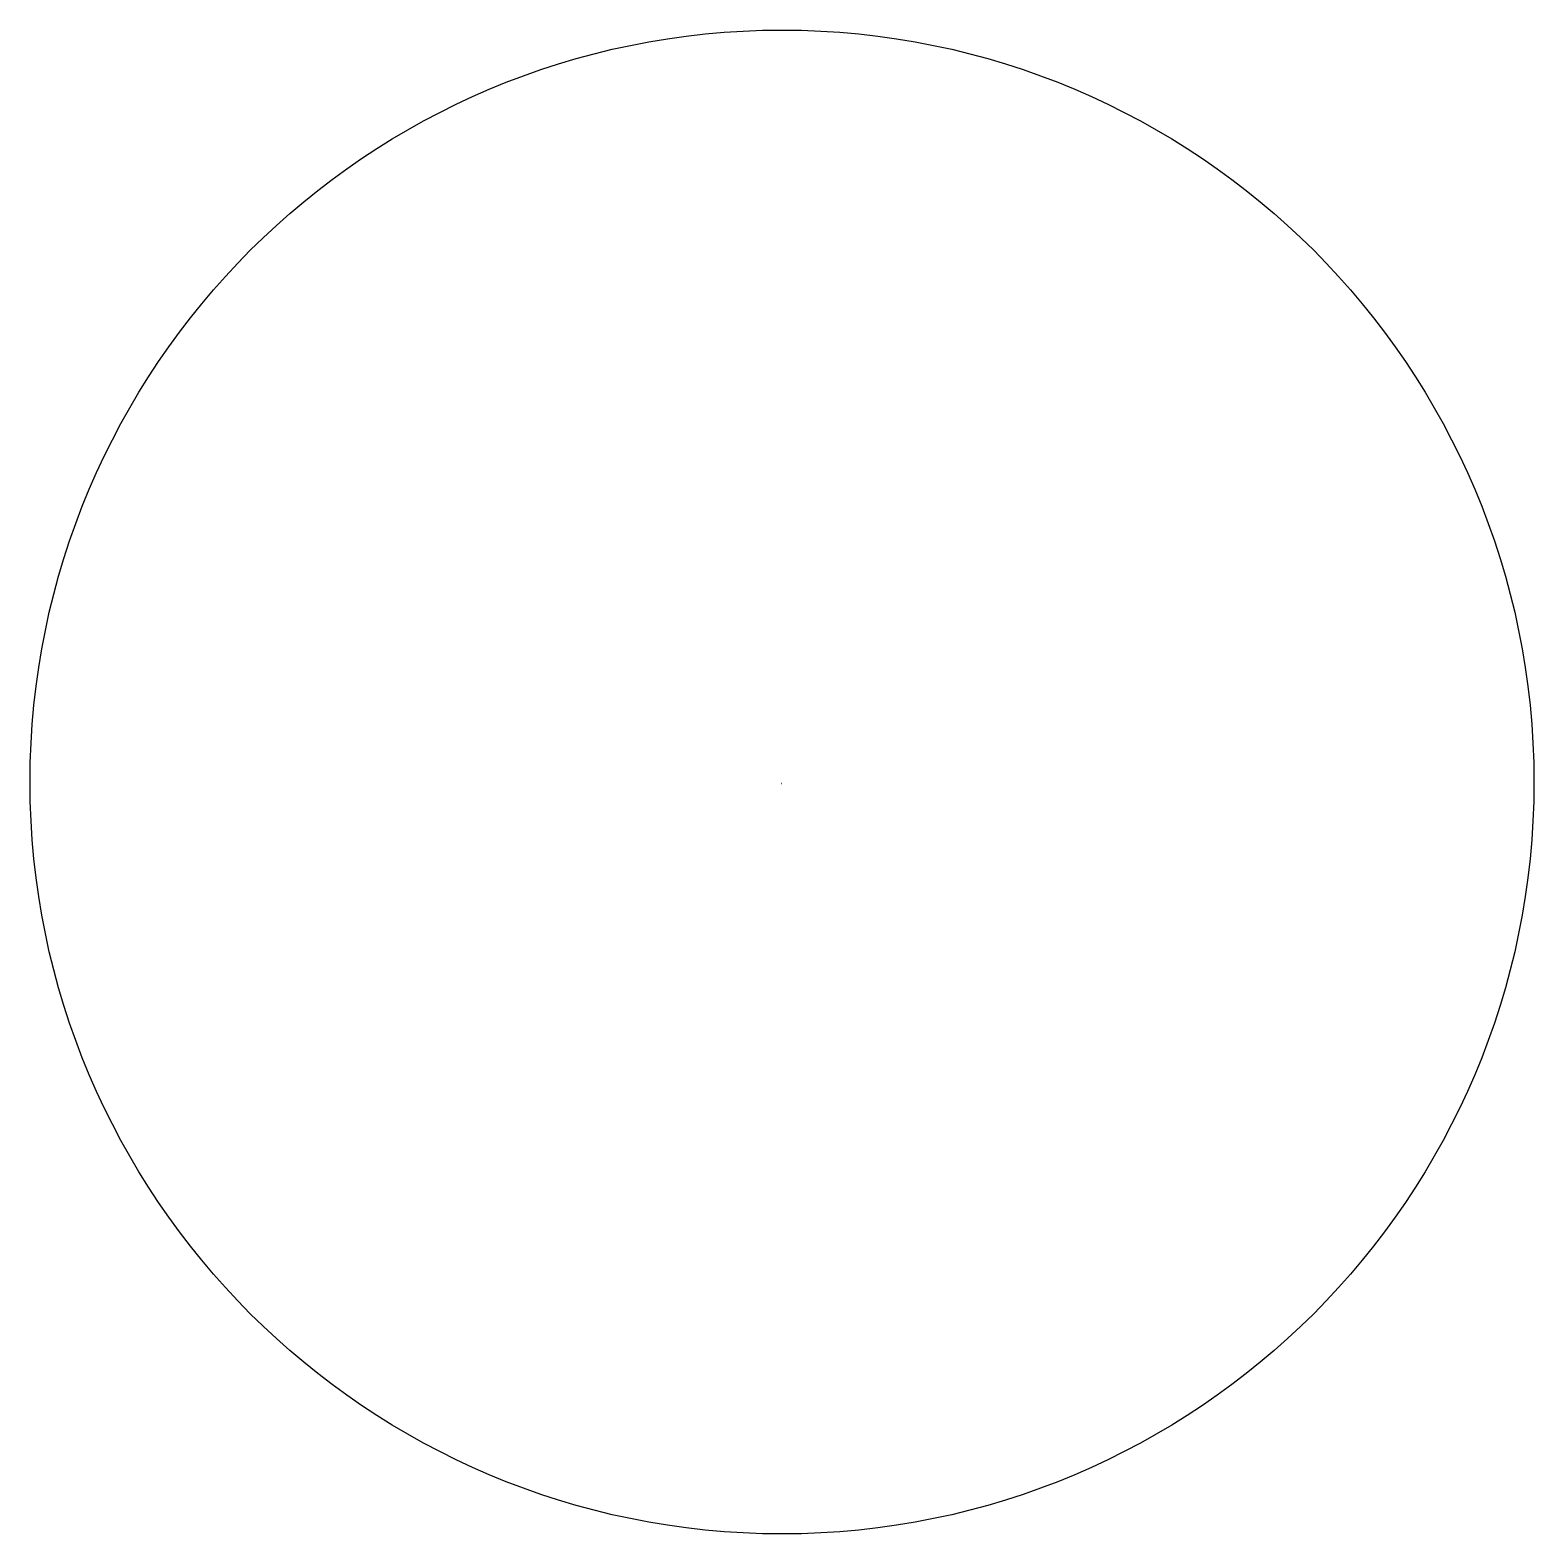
# Model space of a CAD drawing. Header units: millimetres. Extents: x -1859648 to 1866366, y -1859247 to 1866767.
import ezdxf

# ---------------------------------------------------------------- set-up
doc = ezdxf.new("R2010")
doc.units = ezdxf.units.MM

msp = doc.modelspace()

# ---------------------------------------------------------------- linework, layer by layer
for p, q in [((1637, 425), (1787, 425)), ((1787, 245), (1637, 245))]:
    msp.add_line(p, q)
for points in [[(1610, 355), (1631, 355), (1631, 316), (1610, 316)], [(1739, 355), (1760, 355), (1760, 316), (1739, 316)]]:
    msp.add_lwpolyline(points, close=True)
for centre, radius in [((3359, 3760), 1863007), ((1566, 355), 1.5), ((1566, 315), 1.5), ((1587, 370), 1.5), ((1587, 300), 1.5), ((1600, 365), 1.5), ((1600, 304), 1.5), ((1734, 366), 1.5), ((1734, 304), 1.5), ((1763, 370), 1.5), ((1763, 300), 1.5), ((1812, 370), 1.5), ((1812, 300), 1.5), ((1836, 370), 1.5), ((1836, 300), 1.5), ((1857, 355), 1.5), ((1857, 315), 1.5)]:
    msp.add_circle(centre, radius)
for centre, start, end in [((1637, 335), 90, 270), ((1787, 335), 270, 90)]:
    msp.add_arc(centre, 90, start, end)

doc.saveas('drawing.dxf')
